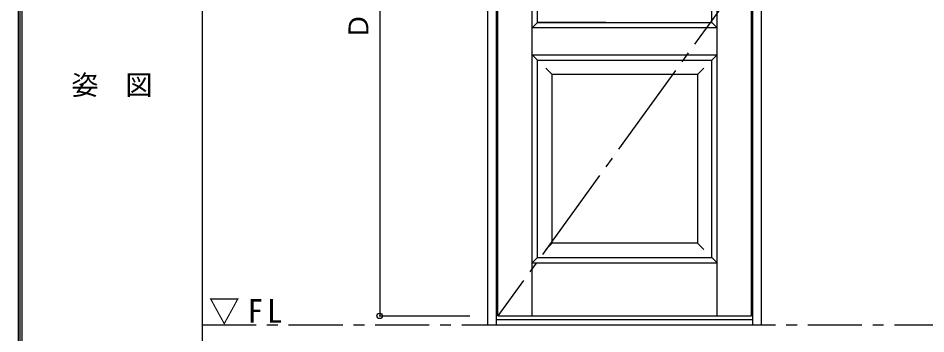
# Model space of a CAD drawing. Units: millimetres, scale not verified. Extents: x -6000 to 5700, y -4307 to 4260.
# Drawn here: x -6000 to -3483, y -2588 to -1711 of the extents above; entities that cross this region are included whole.
import ezdxf
from ezdxf.enums import TextEntityAlignment as Align

# ---------------------------------------------------------------- set-up
doc = ezdxf.new("R2010")
doc.units = ezdxf.units.MM
doc.header["$LTSCALE"] = 30
doc.header["$PDMODE"] = 32
doc.header["$PDSIZE"] = 15
doc.linetypes.add('CHAIN1', pattern=[8, 5, -1, 1, -1])
doc.linetypes.add('CHAIN2', pattern=[12, 9, -1, 1, -1])
for name, color, linetype in [('0-1_通り芯', 4, 'CHAIN1'), ('0-2_扉', 7, 'Continuous'), ('0-4_枠', 3, 'Continuous'), ('0-7', 7, 'CHAIN2'), ('0-A_文字', 7, 'Continuous'), ('0-B_寸法', 7, 'Continuous'), ('F-1_枠', 6, 'Continuous'), ('F-A_文字', 7, 'Continuous')]:
    doc.layers.add(name, color=color, linetype=linetype)
doc.styles.add('ＭＳ ゴシック', font='')
doc.styles.get('ＭＳ ゴシック').set_extended_font_data('MS Gothic')

msp = doc.modelspace()

# ---------------------------------------------------------------- linework, layer by layer
at = {"layer": '0-1_通り芯', "color": 7}
msp.add_line((-5490, -2562.5), (3436.4, -2562.5), dxfattribs=at)
at = {"layer": '0-2_扉'}
for p, q in [((-4669.4, -2537.5), (-4669.4, -590.5)), ((-4061.4, -2537.5), (-4061.4, -590.5)), ((-3966.4, -2537.5), (-3966.4, -590.5)), ((-4076.4, -1722.5), (-4076.4, -725.5)), ((-4574.4, -2537.5), (-4574.4, -1585.77)), ((-4559.4, -1722.5), (-4559.4, -1580.58)), ((-4574.4, -1737.5), (-4559.4, -1722.5)), ((-4370.4, -1722.5), (-4559.4, -1722.5)), ((-4559.4, -1722.5), (-4076.4, -1722.5)), ((-4076.4, -1722.5), (-4061.4, -1737.5)), ((-4280.4, -1737.5), (-4574.4, -1737.5)), ((-4061.4, -1737.5), (-4280.4, -1737.5)), ((-4574.4, -1812.5), (-4559.4, -1827.5)), ((-4574.4, -1812.5), (-4280.4, -1812.5)), ((-4559.4, -2375.5), (-4559.4, -1827.5)), ((-4559.4, -1827.5), (-4076.4, -1827.5)), ((-4280.4, -1812.5), (-4061.4, -1812.5)), ((-4076.4, -1827.5), (-4061.4, -1812.5)), ((-4076.4, -2375.5), (-4076.4, -1827.5)), ((-4519.36, -1867.5), (-4537.04, -1849.82)), ((-4116.4, -1867.5), (-4098.72, -1849.82)), ((-4519.4, -2335.5), (-4519.4, -1867.5)), ((-4116.4, -1867.5), (-4519.36, -1867.5)), ((-4116.4, -1867.5), (-4116.4, -2335.5)), ((-4519.4, -2335.5), (-4537.08, -2353.18)), ((-4519.4, -2335.5), (-4519.4, -2334.07)), ((-4116.4, -2335.5), (-4519.4, -2335.5)), ((-4116.4, -2335.5), (-4098.72, -2353.18)), ((-4559.4, -2375.5), (-4574.4, -2390.5)), ((-4574.4, -2390.5), (-4280.4, -2390.5)), ((-4559.4, -2375.5), (-4076.4, -2375.5)), ((-4280.4, -2390.5), (-4061.4, -2390.5)), ((-4076.4, -2375.5), (-4061.4, -2390.5)), ((-4669.4, -2537.5), (-3966.4, -2537.5))]:
    msp.add_line(p, q, dxfattribs=at)
at = {"layer": '0-4_枠'}
for p, q in [((-4697.4, -2562.5), (-4697.4, -515.5)), ((-3938.4, -2562.5), (-3938.4, -515.5)), ((-4673.4, -2562.5), (-4673.4, -555.5)), ((-3962.4, -2562.5), (-3962.4, -555.5)), ((-4697.4, -2562.5), (-3938.4, -2562.5)), ((-4673.4, -2547.5), (-3962.4, -2547.5))]:
    msp.add_line(p, q, dxfattribs=at)
at = {"layer": '0-7'}
msp.add_line((-3966.4, -1564), (-4669.4, -2537.5), dxfattribs=at)
at = {"layer": '0-B_寸法', "color": 4}
for p, q in [((-4997.4, -590.5), (-4997.4, -2537.5)), ((-4997.4, -2537.5), (-4747.4, -2537.5))]:
    msp.add_line(p, q, dxfattribs=at)
at = {"layer": '0-B_寸法'}
msp.add_point((-4997.4, -2537.5), dxfattribs=at)
at = {"layer": 'F-1_枠'}
for p, q in [((-6000, 4175), (-6000, -4205)), ((-5995, 4175), (-5995, -4205)), ((-5990, 4175), (-5990, -4205)), ((-5490, 4175), (-5490, -3790))]:
    msp.add_line(p, q, dxfattribs=at)

# ---------------------------------------------------------------- texts
at = {"layer": '0-A_文字', "insert": (-5471.25, -2562.5), "char_height": 65.98, "attachment_point": 7, "style": 'ＭＳ ゴシック'}
msp.add_mtext('\\T1.26;\\W0.95;▽FL', dxfattribs=at)
at = {"layer": '0-B_寸法', "style": 'ＭＳ ゴシック'}
msp.add_text('ＤＨ＝1,947', height=54.99, rotation=90, dxfattribs=at).set_placement((-5012.4, -1770.75), align=Align.BOTTOM_LEFT)
at = {"layer": 'F-A_文字', "style": 'ＭＳ ゴシック'}
msp.add_text('姿\u3000図', height=54.99, dxfattribs=at).set_placement((-5852.5, -1940.25), align=Align.BOTTOM_LEFT)

doc.saveas('drawing.dxf')
